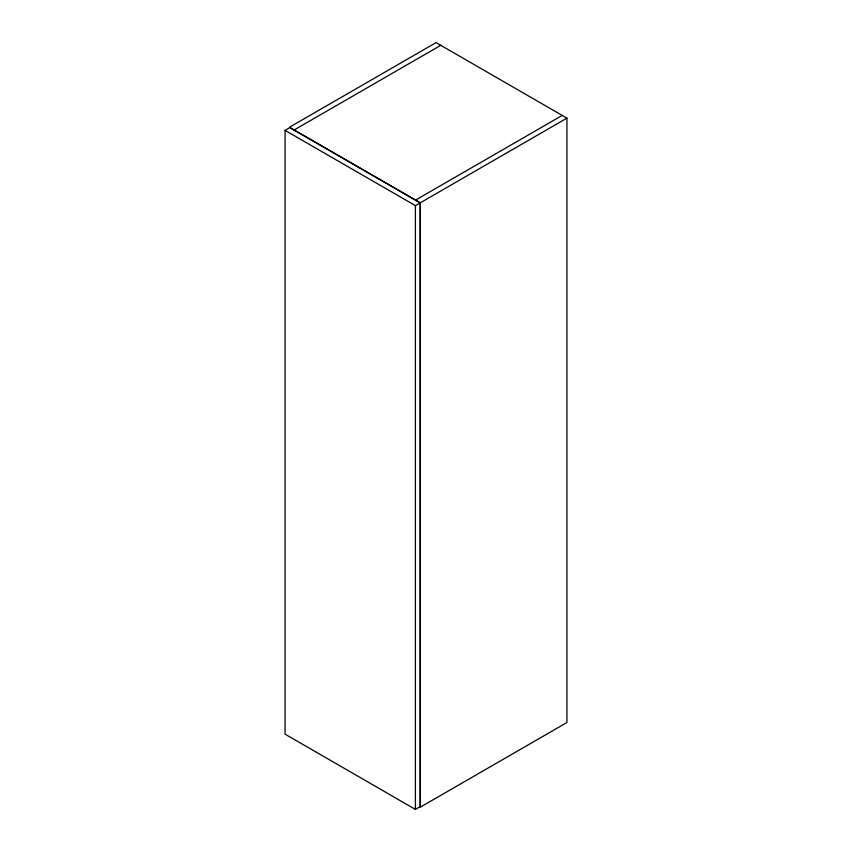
<?xml version="1.0" encoding="UTF-8"?>
<svg xmlns="http://www.w3.org/2000/svg" width="852" height="852" viewBox="0 0 852 852"><rect width="100%" height="100%" fill="white"/><g stroke="black" fill="none" stroke-linecap="round" stroke-linejoin="round"><path stroke-width="1.28" d="M285.069 130.388L289.786 127.662L420.111 202.904L420.111 806.684L415.403 809.4L285.069 734.158L285.069 130.388L415.403 205.63L420.111 202.904M294.238 129.93L440.782 45.316M415.659 200.039L562.213 115.425M420.377 202.755L566.931 118.151L566.931 722.517L420.377 807.132L420.377 202.755L289.52 127.214L436.075 42.6L566.931 118.151M415.403 205.63L415.403 809.4"/></g></svg>
